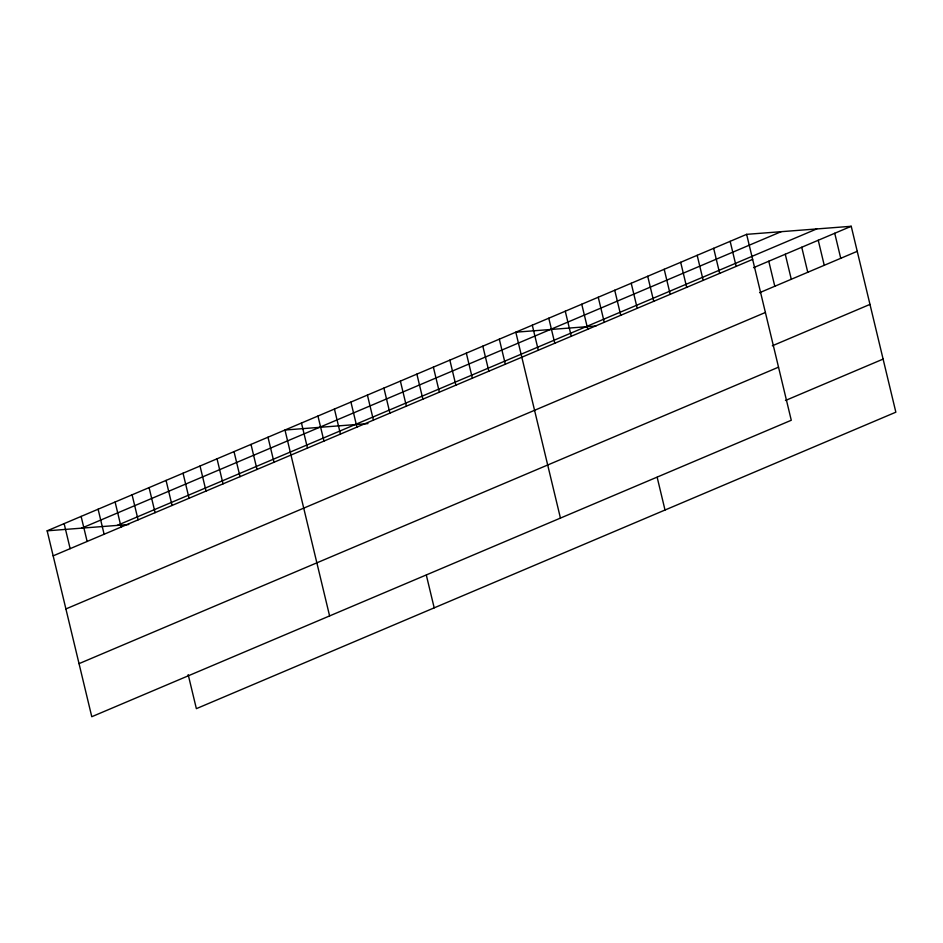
<?xml version="1.0" encoding="UTF-8"?>
<svg xmlns="http://www.w3.org/2000/svg" width="943" height="943" viewBox="0 0 943 943"><rect width="100%" height="100%" fill="white"/><g stroke="black" fill="none" stroke-linecap="round" stroke-linejoin="round"><path stroke-width="1.41" d="M746.632 234.347L791.271 420.26L91.777 716.715L47.15 530.815L746.632 234.347L851.223 226.285L895.85 412.185L196.368 708.653L188.187 674.622M81.664 528.151L781.146 231.683M117.215 525.404L816.709 228.937M53.162 555.851L752.644 259.396M753.563 267.671L851.223 226.285M759.575 292.707L857.234 251.321M65.904 608.942L765.398 312.475M772.317 345.798L869.976 304.4M79.035 663.636L778.529 367.169M785.448 400.492L883.108 359.094M595.941 325.995L515.809 332.184L560.437 518.084M367.982 423.607L284.975 430.02L329.602 615.92M47.15 530.815L128.72 524.52M834.732 233.263L840.743 258.311M818.241 240.253L824.253 265.301M801.75 247.243L807.762 272.279M785.271 254.233L791.283 279.269M768.781 261.223L774.792 286.259M730.153 241.337L736.165 266.374M713.662 248.327L719.674 273.364M697.172 255.317L703.183 280.354M680.681 262.307L686.693 287.344M664.202 269.285L670.214 294.334M647.711 276.275L653.723 301.324M631.221 283.265L637.232 308.302M614.73 290.255L620.742 315.292M657.177 477.347L665.015 510.022M598.251 297.245L604.263 322.282M581.76 304.235L587.772 329.272M565.27 311.214L571.281 336.262M548.779 318.204L554.79 343.252M532.3 325.194L538.312 350.23M499.319 339.174L505.33 364.21M482.828 346.164L488.839 371.2M466.337 353.154L472.36 378.19M449.858 360.132L455.87 385.18M433.367 367.122L439.379 392.17M416.877 374.112L422.888 399.148M400.386 381.102L406.398 406.138M383.907 388.092L389.919 413.128M426.342 575.183L434.193 607.846M367.416 395.082L373.428 420.118M350.926 402.06L356.937 427.108M334.435 409.05L340.447 434.098M317.956 416.04L323.968 441.076M301.465 423.03L307.477 448.066M267.989 437.222L274 462.259M251.003 444.412L257.015 469.461M234.017 451.614L240.029 476.663M217.031 458.817L223.043 483.853M200.034 466.019L206.046 491.055M183.048 473.221L189.06 498.258M166.062 480.411L172.074 505.46M149.077 487.614L155.088 512.662M132.091 494.816L138.102 519.852M115.105 502.018L121.117 527.054M98.107 509.22L104.119 534.257M81.122 516.41L87.133 541.459M64.136 523.613L70.147 548.661"/></g></svg>
